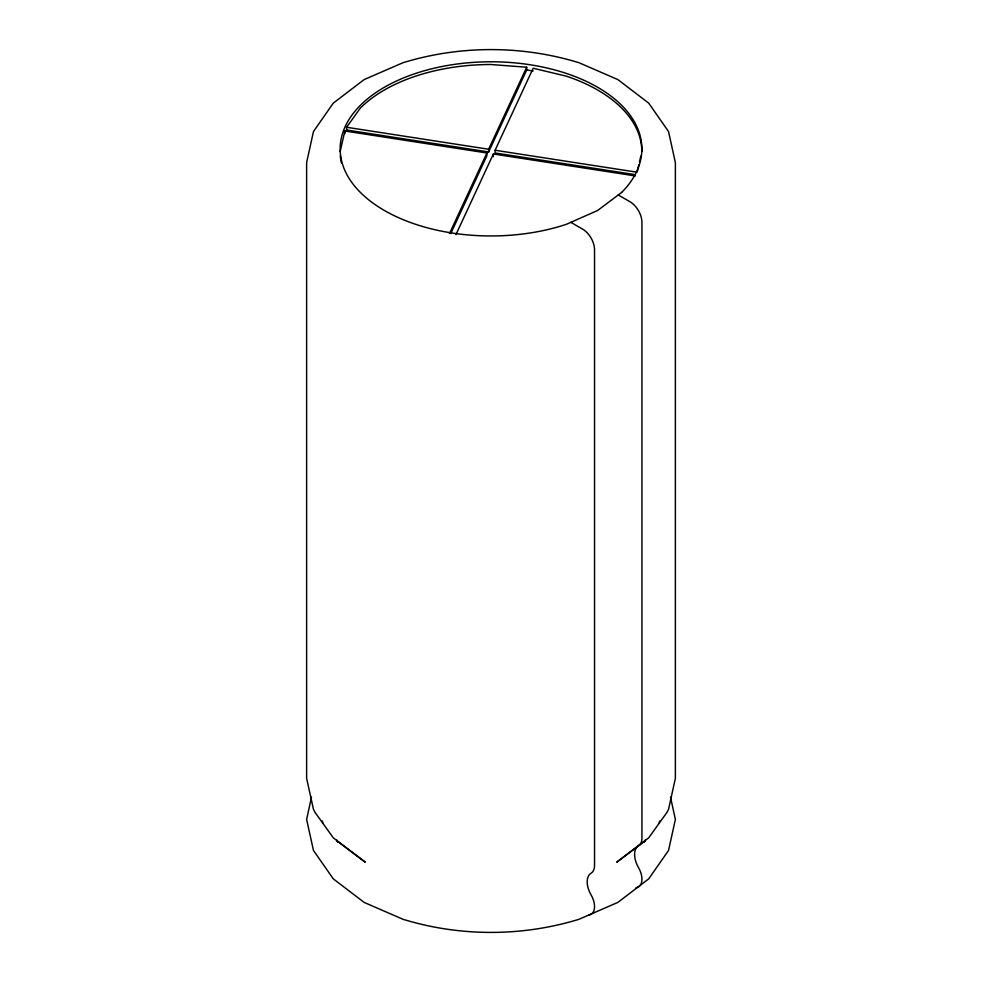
<?xml version="1.0" encoding="UTF-8"?>
<svg xmlns="http://www.w3.org/2000/svg" width="982" height="982" viewBox="0 0 982 982"><rect width="100%" height="100%" fill="white"/><g stroke="black" fill="none" stroke-linecap="round" stroke-linejoin="round"><path stroke-width="1.47" d="M340.153 151.609L344.854 130.999L486.9 152.983L486.9 155.708L450.775 233.556M311.49 797.114L306.63 819.442L313.467 850.449L333.279 878.853L364.101 902.384L403.001 919.287C460.092 936.779 521.908 936.779 578.999 919.287L617.899 902.384L648.721 878.853L668.533 850.449L675.371 819.442L670.51 797.114M637.478 170.745L638.828 164.853M639.503 161.907L640.841 156.028M659.18 822.928L659.646 821.038M449.474 233.593L486.9 152.983M346.585 130.005L488.631 151.977L488.631 149.239L526.696 67.23L491 64.517A150.847 87.091 0 0 0 360.357 108.069L346.585 127.267L346.585 130.005L345.296 131.809M488.631 151.977L526.696 69.968L526.696 67.23M455.955 234.6L493.369 153.978L635.415 175.95M634.127 174.489L495.1 152.983L495.1 150.246L533.165 68.237L566.418 76.191A150.847 87.091 0 0 1 641.847 151.609M645.591 839.733L643.824 842.188L645.014 840.911L616.745 862.171L648.721 837.806L666.913 812.445L668.533 809.389L675.371 778.382L675.371 162.558L668.533 131.551L648.721 103.147L617.899 79.616L578.999 62.713C521.908 45.221 460.092 45.221 403.001 62.713L364.101 79.616L333.279 103.147L313.467 131.551L306.63 162.558L306.63 778.382L313.467 809.389L315.087 812.445L333.279 837.806L365.255 862.171L336.986 840.911L338.176 842.188L336.409 839.733M526.696 69.968L533.165 70.974M346.585 127.267L488.631 149.239M495.1 150.246L637.146 172.218M618.243 194.964L630.1 201.813A16.755 9.673 60 0 1 641.946 222.337L641.946 838.174A16.755 9.673 60 0 1 638.484 845.846A18.793 10.851 60 0 0 638.484 867.548A16.755 9.673 60 0 1 636.029 887.654M570.837 222.337L582.694 229.174A16.755 9.673 60 0 1 594.54 249.71L594.54 865.535A16.755 9.673 60 0 1 591.078 873.207A18.793 10.851 60 0 0 591.078 894.909A16.755 9.673 60 0 1 588.623 915.028M322.354 821.038L322.82 822.928M493.369 153.978L493.369 156.715M344.854 130.999L344.854 133.736M341.441 162.975A150.847 87.091 0 0 1 340.337 155.856M621.643 192.423L597.67 210.455L566.418 224.289A150.847 87.091 0 0 1 342.448 163.994A150.847 87.091 0 0 1 517.195 63.106A150.847 87.091 0 0 1 621.643 192.423"/></g></svg>
